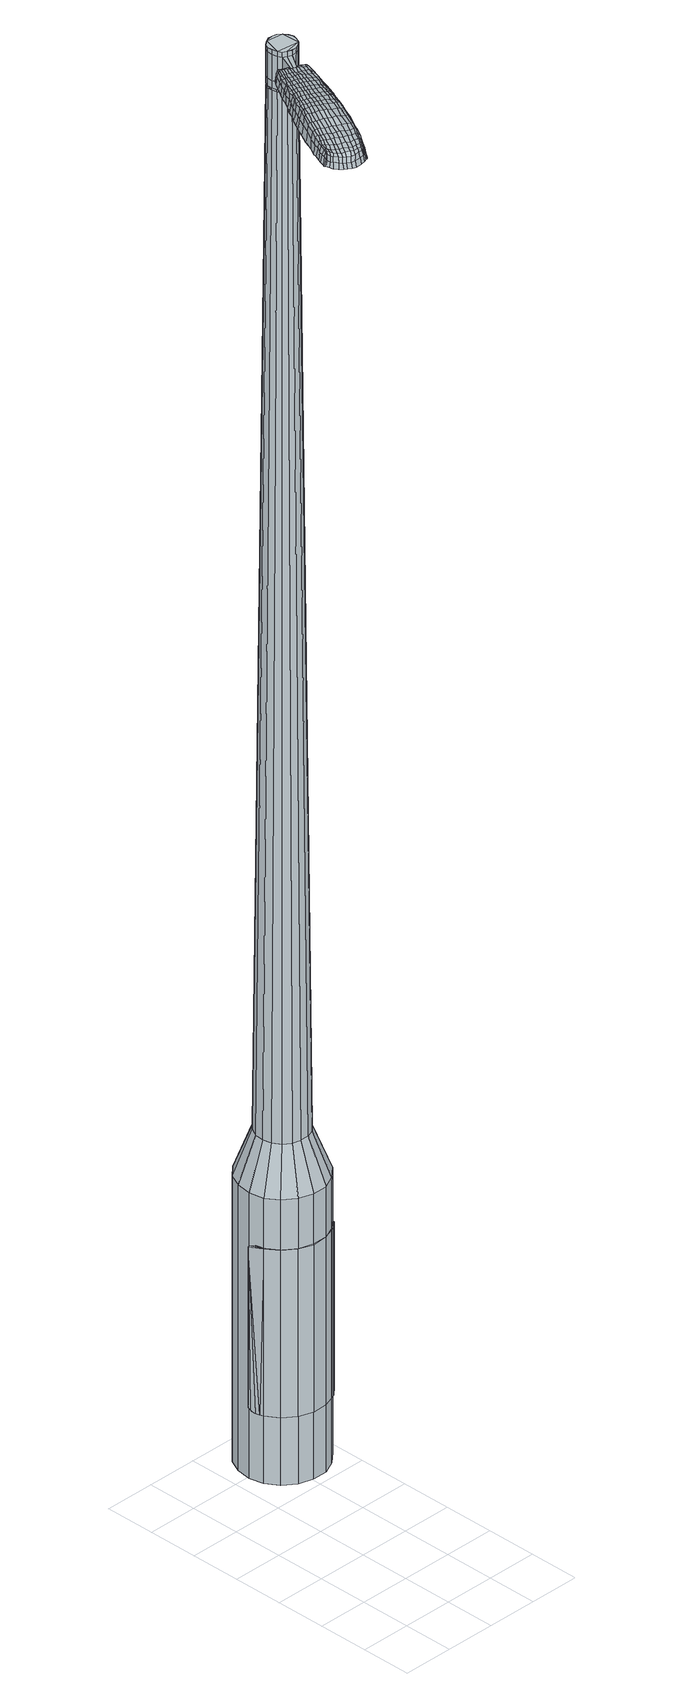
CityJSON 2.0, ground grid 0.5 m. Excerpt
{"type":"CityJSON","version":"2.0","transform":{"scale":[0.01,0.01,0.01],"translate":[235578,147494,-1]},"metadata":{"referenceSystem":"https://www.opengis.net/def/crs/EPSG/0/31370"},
"CityObjects":{
"object1":{"type":"GenericCityObject","attributes":{"cluster":413,"mean_distance_to_centroid":0.268,"new_centroid_x":235579.06,"new_centroid_y":147496.53,"mean_distance_to_camera":8.32,"H1":12.22,"H2":12.75,"Z_final":112.84,"cluster2":-1,"proj_x":235573.39,"proj_y":147493.62,"id_line":65010,"bearing_l":332.86,"distance":6.37,"orientation":"right","G_obj":242.86},"geometry":[{"type":"MultiSurface","lod":"2","boundaries":[[[0,1,2,3]],[[1,4,5,2]],[[4,6,7,5]],[[6,8,9,7]],[[8,10,11,9]],[[10,12,13,11]],[[12,14,15,13]],[[14,16,17,15]],[[16,18,19,17]],[[18,20,21,19]],[[20,22,23,21]],[[22,24,25,23]],[[24,26,27,25]],[[26,28,29,27]],[[28,30,31,29]],[[30,32,33,31]],[[32,34,35,33]],[[34,0,3,35]],[[36,37,38,39]],[[38,40,41,42]],[[41,43,42]],[[42,44,45,46]],[[45,47,46]],[[46,48,49,50]],[[49,51,50]],[[42,46,50,38]],[[50,52,39,38]],[[53,36,39]],[[2,5,7,35]],[[7,9,11,15]],[[11,13,15]],[[15,17,19,23]],[[19,21,23]],[[23,25,27,31]],[[27,29,31]],[[15,23,31,7]],[[31,33,35,7]],[[3,2,35]],[[1,0,54,55]],[[0,34,56,54]],[[34,32,57,56]],[[32,30,58,57]],[[30,28,59,58]],[[28,26,60,59]],[[26,24,61,60]],[[24,22,62,61]],[[22,20,63,62]],[[20,18,64,63]],[[18,16,65,64]],[[16,14,66,65]],[[14,12,67,66]],[[12,10,68,67]],[[10,8,69,68]],[[8,6,70,69]],[[6,4,71,70]],[[4,1,55,71]],[[55,54,72,73]],[[54,56,74,72]],[[56,57,75,74]],[[57,58,76,75]],[[58,59,77,76]],[[59,60,78,77]],[[60,61,79,78]],[[61,62,80,79]],[[62,63,81,80]],[[63,64,82,81]],[[64,65,83,82]],[[65,66,84,83]],[[66,67,85,84]],[[67,68,86,85]],[[68,69,87,86]],[[69,70,88,87]],[[70,71,89,88]],[[71,55,73,89]],[[72,90,91,92]],[[93,94,90,72]],[[95,96,94,93]],[[97,98,96,95]],[[99,100,98,97]],[[101,102,100,99]],[[103,104,102,101]],[[105,106,104,103]],[[107,108,106,105]],[[109,110,108,107]],[[111,112,110,109]],[[113,114,112,111]],[[115,116,114,113]],[[117,118,116,115]],[[119,120,118,117]],[[88,121,120,119]],[[122,123,121,88]],[[92,91,123,122]],[[124,125,126,127]],[[128,124,127,129]],[[130,128,129,131]],[[132,130,131,133]],[[134,132,133,135]],[[136,134,135,137]],[[138,136,137,139]],[[140,138,139,141]],[[142,140,141,143]],[[144,142,143,145]],[[146,144,145,147]],[[148,146,147,149]],[[150,148,149,151]],[[152,150,151,153]],[[154,152,153,155]],[[156,154,155,157]],[[73,72,92]],[[74,93,72]],[[74,75,95,93]],[[75,76,97,95]],[[76,77,99,97]],[[77,78,101,99]],[[78,79,103,101]],[[79,80,105,103]],[[80,81,107,105]],[[81,82,109,107]],[[82,83,111,109]],[[83,84,113,111]],[[84,85,115,113]],[[85,86,117,115]],[[86,87,119,117]],[[87,88,119]],[[89,122,88]],[[89,73,92,122]],[[158,91,90]],[[158,159,123,91]],[[159,121,123]],[[160,120,121]],[[160,161,118,120]],[[161,162,116,118]],[[162,163,114,116]],[[163,164,112,114]],[[164,165,110,112]],[[165,166,108,110]],[[166,167,106,108]],[[167,168,104,106]],[[168,169,102,104]],[[169,170,100,102]],[[170,171,98,100]],[[171,172,96,98]],[[172,173,94,96]],[[173,90,94]],[[39,52,156,174]],[[158,90,175,157]],[[53,39,174,125]],[[90,173,126,175]],[[36,53,125,124]],[[173,172,127,126]],[[37,36,124,128]],[[172,171,129,127]],[[38,37,128,130]],[[171,170,131,129]],[[40,38,130,132]],[[170,169,133,131]],[[41,40,132,134]],[[169,168,135,133]],[[43,41,134,136]],[[168,167,137,135]],[[42,43,136,138]],[[167,166,139,137]],[[44,42,138,140]],[[166,165,141,139]],[[45,44,140,142]],[[165,164,143,141]],[[47,45,142,144]],[[164,163,145,143]],[[46,47,144,146]],[[163,162,147,145]],[[48,46,146,148]],[[162,161,149,147]],[[49,48,148,150]],[[161,160,151,149]],[[51,49,150,152]],[[160,121,153,151]],[[50,51,152,154]],[[121,159,155,153]],[[52,50,154,156]],[[159,158,157,155]],[[156,157,176,177]],[[157,175,178,176]],[[175,126,179,178]],[[126,125,180,179]],[[125,174,181,180]],[[174,156,177,181]],[[182,183,184,185]],[[186,182,185,187]],[[182,186,188,189]],[[183,182,189,190]],[[191,192,193,194]],[[195,191,194,196]],[[191,195,197,198]],[[192,191,198,199]],[[200,201,202,203]],[[204,200,203,205]],[[200,204,206,207]],[[201,200,207,208]],[[209,210,211,212]],[[213,209,212,214]],[[209,213,215,216]],[[210,209,216,217]],[[218,219,220,221]],[[222,218,221,223]],[[218,222,224,225]],[[219,218,225,226]],[[227,228,229,230]],[[231,227,230,232]],[[227,231,233,234]],[[228,227,234,235]],[[236,237,238,239]],[[228,236,239,229]],[[236,228,235,240]],[[237,236,240,241]],[[242,243,244,245]],[[237,242,245,238]],[[242,237,241,246]],[[243,242,246,247]],[[248,186,187,249]],[[243,248,249,244]],[[248,243,247,250]],[[186,248,250,188]],[[251,252,253,254]],[[255,251,254,256]],[[251,255,257,258]],[[252,251,258,259]],[[260,261,262,263]],[[252,260,263,253]],[[260,252,259,264]],[[261,260,264,265]],[[266,267,268,269]],[[261,266,269,262]],[[266,261,265,270]],[[267,266,270,271]],[[272,273,274,275]],[[267,272,275,268]],[[272,267,271,276]],[[273,272,276,277]],[[278,183,190,279]],[[273,278,279,274]],[[278,273,277,280]],[[183,278,280,184]],[[281,282,283,284]],[[285,281,284,286]],[[281,285,287,288]],[[282,281,288,289]],[[290,291,292,293]],[[282,290,293,283]],[[290,282,289,294]],[[291,290,294,295]],[[296,297,298,299]],[[291,296,299,292]],[[296,291,295,300]],[[297,296,300,301]],[[302,195,196,303]],[[297,302,303,298]],[[302,297,301,304]],[[195,302,304,197]],[[305,306,307,308]],[[309,305,308,310]],[[305,309,311,312]],[[306,305,312,313]],[[314,315,316,317]],[[306,314,317,307]],[[314,306,313,318]],[[315,314,318,319]],[[320,321,322,323]],[[315,320,323,316]],[[320,315,319,324]],[[321,320,324,325]],[[326,327,328,329]],[[321,326,329,322]],[[326,321,325,330]],[[327,326,330,331]],[[332,192,199,333]],[[327,332,333,328]],[[332,327,331,334]],[[192,332,334,193]],[[335,221,220,336]],[[337,335,336,338]],[[335,337,339,340]],[[221,335,340,223]],[[341,337,338,342]],[[343,341,342,344]],[[341,343,345,346]],[[337,341,346,339]],[[347,343,344,348]],[[349,347,348,350]],[[347,349,351,352]],[[343,347,352,345]],[[353,349,350,354]],[[355,353,354,356]],[[353,355,357,358]],[[349,353,358,351]],[[359,355,356,360]],[[210,359,360,211]],[[359,210,217,361]],[[355,359,361,357]],[[362,363,208,207]],[[364,362,207,206]],[[362,364,365,366]],[[363,362,366,367]],[[368,369,367,366]],[[370,368,366,365]],[[368,370,371,372]],[[369,368,372,373]],[[374,375,373,372]],[[376,374,372,371]],[[374,376,377,378]],[[375,374,378,379]],[[380,381,379,378]],[[382,380,378,377]],[[380,382,215,213]],[[381,380,213,214]],[[383,384,385,386]],[[285,383,386,287]],[[383,285,286,387]],[[384,383,387,388]],[[389,204,205,390]],[[384,389,390,385]],[[389,384,388,391]],[[204,389,391,206]],[[392,393,394,395]],[[231,392,395,233]],[[392,231,232,396]],[[393,392,396,397]],[[398,399,400,401]],[[393,398,401,394]],[[398,393,397,402]],[[399,398,402,403]],[[404,201,208,405]],[[399,404,405,400]],[[404,399,403,406]],[[201,404,406,202]],[[407,408,409,410]],[[189,407,410,190]],[[407,189,188,411]],[[408,407,411,412]],[[413,414,415,416]],[[408,413,416,409]],[[413,408,412,417]],[[414,413,417,418]],[[419,212,211,420]],[[414,419,420,415]],[[419,414,418,421]],[[212,419,421,214]],[[422,423,424,425]],[[194,422,425,196]],[[422,194,193,426]],[[423,422,426,427]],[[428,216,215,429]],[[423,428,429,424]],[[428,423,427,430]],[[216,428,430,217]],[[431,432,433,434]],[[309,431,434,311]],[[431,309,310,435]],[[432,431,435,436]],[[437,222,223,438]],[[432,437,438,433]],[[437,432,436,439]],[[222,437,439,224]],[[440,441,442,443]],[[255,440,443,257]],[[440,255,256,444]],[[441,440,444,445]],[[446,447,448,449]],[[441,446,449,442]],[[446,441,445,450]],[[447,446,450,451]],[[452,219,226,453]],[[447,452,453,448]],[[452,447,451,454]],[[219,452,454,220]],[[455,456,445,444]],[[254,455,444,256]],[[455,254,253,457]],[[456,455,457,458]],[[459,460,451,450]],[[456,459,450,445]],[[459,456,458,461]],[[460,459,461,462]],[[463,336,220,454]],[[460,463,454,451]],[[463,460,462,464]],[[336,463,464,338]],[[465,466,467,468]],[[312,465,468,313]],[[465,312,311,434]],[[466,465,434,433]],[[469,340,339,470]],[[466,469,470,467]],[[469,466,433,438]],[[340,469,438,223]],[[471,472,458,457]],[[263,471,457,253]],[[471,263,262,473]],[[472,471,473,474]],[[475,476,462,461]],[[472,475,461,458]],[[475,472,474,477]],[[476,475,477,478]],[[479,342,338,464]],[[476,479,464,462]],[[479,476,478,480]],[[342,479,480,344]],[[481,482,483,484]],[[318,481,484,319]],[[481,318,313,468]],[[482,481,468,467]],[[485,346,345,486]],[[482,485,486,483]],[[485,482,467,470]],[[346,485,470,339]],[[487,488,474,473]],[[269,487,473,262]],[[487,269,268,489]],[[488,487,489,490]],[[491,492,478,477]],[[488,491,477,474]],[[491,488,490,493]],[[492,491,493,494]],[[495,348,344,480]],[[492,495,480,478]],[[495,492,494,496]],[[348,495,496,350]],[[497,498,499,500]],[[324,497,500,325]],[[497,324,319,484]],[[498,497,484,483]],[[501,352,351,502]],[[498,501,502,499]],[[501,498,483,486]],[[352,501,486,345]],[[503,504,490,489]],[[275,503,489,268]],[[503,275,274,505]],[[504,503,505,506]],[[507,508,494,493]],[[504,507,493,490]],[[507,504,506,509]],[[508,507,509,510]],[[511,354,350,496]],[[508,511,496,494]],[[511,508,510,512]],[[354,511,512,356]],[[513,514,515,516]],[[330,513,516,331]],[[513,330,325,500]],[[514,513,500,499]],[[517,358,357,518]],[[514,517,518,515]],[[517,514,499,502]],[[358,517,502,351]],[[519,520,506,505]],[[279,519,505,274]],[[519,279,190,410]],[[520,519,410,409]],[[521,522,510,509]],[[520,521,509,506]],[[521,520,409,416]],[[522,521,416,415]],[[523,360,356,512]],[[522,523,512,510]],[[523,522,415,420]],[[360,523,420,211]],[[524,525,427,426]],[[334,524,426,193]],[[524,334,331,516]],[[525,524,516,515]],[[526,361,217,430]],[[525,526,430,427]],[[526,525,515,518]],[[361,526,518,357]],[[527,528,388,387]],[[284,527,387,286]],[[527,284,283,529]],[[528,527,529,530]],[[531,364,206,391]],[[528,531,391,388]],[[531,528,530,532]],[[364,531,532,365]],[[533,534,535,536]],[[234,533,536,235]],[[533,234,233,395]],[[534,533,395,394]],[[537,538,539,540]],[[534,537,540,535]],[[537,534,394,401]],[[538,537,401,400]],[[541,363,367,542]],[[538,541,542,539]],[[541,538,400,405]],[[363,541,405,208]],[[543,544,530,529]],[[293,543,529,283]],[[543,293,292,545]],[[544,543,545,546]],[[547,370,365,532]],[[544,547,532,530]],[[547,544,546,548]],[[370,547,548,371]],[[549,550,551,552]],[[240,549,552,241]],[[549,240,235,536]],[[550,549,536,535]],[[553,554,555,556]],[[550,553,556,551]],[[553,550,535,540]],[[554,553,540,539]],[[557,369,373,558]],[[554,557,558,555]],[[557,554,539,542]],[[369,557,542,367]],[[559,560,546,545]],[[299,559,545,292]],[[559,299,298,561]],[[560,559,561,562]],[[563,376,371,548]],[[560,563,548,546]],[[563,560,562,564]],[[376,563,564,377]],[[565,566,567,568]],[[246,565,568,247]],[[565,246,241,552]],[[566,565,552,551]],[[569,570,571,572]],[[566,569,572,567]],[[569,566,551,556]],[[570,569,556,555]],[[573,375,379,574]],[[570,573,574,571]],[[573,570,555,558]],[[375,573,558,373]],[[575,576,562,561]],[[303,575,561,298]],[[575,303,196,425]],[[576,575,425,424]],[[577,382,377,564]],[[576,577,564,562]],[[577,576,424,429]],[[382,577,429,215]],[[578,579,412,411]],[[250,578,411,188]],[[578,250,247,568]],[[579,578,568,567]],[[580,581,418,417]],[[579,580,417,412]],[[580,579,567,572]],[[581,580,572,571]],[[582,381,214,421]],[[581,582,421,418]],[[582,581,571,574]],[[381,582,574,379]],[[583,584,585,586]],[[586,585,587,588]],[[589,587,585,590]],[[590,585,584,591]],[[592,593,594,595]],[[595,594,596,597]],[[598,596,594,599]],[[599,594,593,600]],[[601,602,603,604]],[[604,603,605,606]],[[607,605,603,608]],[[608,603,602,609]],[[610,611,612,613]],[[613,612,614,615]],[[616,614,612,617]],[[617,612,611,618]],[[619,620,621,622]],[[622,621,623,624]],[[625,623,621,626]],[[626,621,620,627]],[[628,629,630,631]],[[631,630,632,633]],[[634,632,630,635]],[[635,630,629,636]],[[637,638,639,640]],[[640,639,629,628]],[[636,629,639,641]],[[641,639,638,642]],[[643,644,645,646]],[[646,645,638,637]],[[642,638,645,647]],[[647,645,644,648]],[[588,587,649,650]],[[650,649,644,643]],[[648,644,649,651]],[[651,649,587,589]],[[652,653,654,655]],[[655,654,656,657]],[[658,656,654,659]],[[659,654,653,660]],[[661,662,663,664]],[[664,663,653,652]],[[660,653,663,665]],[[665,663,662,666]],[[667,668,669,670]],[[670,669,662,661]],[[666,662,669,671]],[[671,669,668,672]],[[673,674,675,676]],[[676,675,668,667]],[[672,668,675,677]],[[677,675,674,678]],[[591,584,679,680]],[[680,679,674,673]],[[678,674,679,681]],[[681,679,584,583]],[[682,683,684,685]],[[685,684,686,687]],[[688,686,684,689]],[[689,684,683,690]],[[691,692,693,694]],[[694,693,683,682]],[[690,683,693,695]],[[695,693,692,696]],[[697,698,699,700]],[[700,699,692,691]],[[696,692,699,701]],[[701,699,698,702]],[[597,596,703,704]],[[704,703,698,697]],[[702,698,703,705]],[[705,703,596,598]],[[706,707,708,709]],[[709,708,710,711]],[[712,710,708,713]],[[713,708,707,714]],[[715,716,717,718]],[[718,717,707,706]],[[714,707,717,719]],[[719,717,716,720]],[[721,722,723,724]],[[724,723,716,715]],[[720,716,723,725]],[[725,723,722,726]],[[727,728,729,730]],[[730,729,722,721]],[[726,722,729,731]],[[731,729,728,732]],[[600,593,733,734]],[[734,733,728,727]],[[732,728,733,735]],[[735,733,593,592]],[[619,622,736,737]],[[737,736,738,739]],[[740,738,736,741]],[[741,736,622,624]],[[739,738,742,743]],[[743,742,744,745]],[[746,744,742,747]],[[747,742,738,740]],[[745,744,748,749]],[[749,748,750,751]],[[752,750,748,753]],[[753,748,744,746]],[[751,750,754,755]],[[755,754,756,757]],[[758,756,754,759]],[[759,754,750,752]],[[757,756,760,761]],[[761,760,611,610]],[[618,611,760,762]],[[762,760,756,758]],[[609,763,764,608]],[[608,764,765,607]],[[766,765,764,767]],[[767,764,763,768]],[[768,769,770,767]],[[767,770,771,766]],[[772,771,770,773]],[[773,770,769,774]],[[774,775,776,773]],[[773,776,777,772]],[[778,777,776,779]],[[779,776,775,780]],[[780,781,782,779]],[[779,782,783,778]],[[616,783,782,614]],[[614,782,781,615]],[[784,785,786,787]],[[787,786,686,688]],[[687,686,786,788]],[[788,786,785,789]],[[606,605,790,791]],[[791,790,785,784]],[[789,785,790,792]],[[792,790,605,607]],[[793,794,795,796]],[[796,795,632,634]],[[633,632,795,797]],[[797,795,794,798]],[[799,800,801,802]],[[802,801,794,793]],[[798,794,801,803]],[[803,801,800,804]],[[609,602,805,806]],[[806,805,800,799]],[[804,800,805,807]],[[807,805,602,601]],[[808,809,810,811]],[[811,810,590,591]],[[589,590,810,812]],[[812,810,809,813]],[[814,815,816,817]],[[817,816,809,808]],[[813,809,816,818]],[[818,816,815,819]],[[610,613,820,821]],[[821,820,815,814]],[[819,815,820,822]],[[822,820,613,615]],[[823,824,825,826]],[[826,825,595,597]],[[592,595,825,827]],[[827,825,824,828]],[[616,617,829,830]],[[830,829,824,823]],[[828,824,829,831]],[[831,829,617,618]],[[832,833,834,835]],[[835,834,710,712]],[[711,710,834,836]],[[836,834,833,837]],[[624,623,838,839]],[[839,838,833,832]],[[837,833,838,840]],[[840,838,623,625]],[[841,842,843]],[[843,842,656,658]],[[657,656,842,844]],[[845,846,847,848]],[[848,847,842,841]],[[844,842,847,849]],[[849,847,846,850]],[[627,620,851,852]],[[852,851,846,845]],[[850,846,851,853]],[[853,851,620,619]],[[844,854,655,657]],[[652,655,854,855]],[[855,854,856]],[[850,857,858,849]],[[849,858,854,844]],[[856,854,858,859]],[[859,858,857,860]],[[619,737,861,853]],[[853,861,857,850]],[[860,857,861,862]],[[862,861,737,739]],[[863,864,865,866]],[[866,865,713,714]],[[712,713,865,835]],[[835,865,864,832]],[[740,741,867,868]],[[868,867,864,863]],[[832,864,867,839]],[[839,867,741,624]],[[856,869,855]],[[855,869,664,652]],[[661,664,869,870]],[[870,869,871]],[[860,872,873,859]],[[859,873,869,856]],[[871,869,873,874]],[[874,873,872,875]],[[739,743,876,862]],[[862,876,872,860]],[[875,872,876,877]],[[877,876,743,745]],[[878,879,880,881]],[[881,880,719,720]],[[714,719,880,866]],[[866,880,879,863]],[[746,747,882,883]],[[883,882,879,878]],[[863,879,882,868]],[[868,882,747,740]],[[871,884,885,870]],[[870,885,670,661]],[[667,670,885,886]],[[885,884,886]],[[875,887,888,874]],[[874,888,884,871]],[[886,884,888,889]],[[889,888,887,890]],[[745,749,891,877]],[[877,891,887,875]],[[890,887,891,892]],[[892,891,749,751]],[[893,894,895,896]],[[896,895,725,726]],[[720,725,895,881]],[[881,895,894,878]],[[752,753,897,898]],[[898,897,894,893]],[[878,894,897,883]],[[883,897,753,746]],[[899,900,886]],[[886,900,676,667]],[[673,676,900,901]],[[901,900,899,902]],[[890,903,904,889]],[[889,904,899,886]],[[902,899,904,905]],[[905,904,903,906]],[[751,755,907,892]],[[892,907,903,890]],[[906,903,907,908]],[[908,907,755,757]],[[909,910,911,912]],[[912,911,731,732]],[[726,731,911,896]],[[896,911,910,893]],[[758,759,913,914]],[[914,913,910,909]],[[893,910,913,898]],[[898,913,759,752]],[[902,915,916,901]],[[901,916,680,673]],[[591,680,916,811]],[[811,916,915,808]],[[906,917,918,905]],[[905,918,915,902]],[[808,915,918,817]],[[817,918,917,814]],[[757,761,919,908]],[[908,919,917,906]],[[814,917,919,821]],[[821,919,761,610]],[[828,920,921,827]],[[827,921,735,592]],[[732,735,921,912]],[[912,921,920,909]],[[618,762,922,831]],[[831,922,920,828]],[[909,920,922,914]],[[914,922,762,758]],[[789,923,924,788]],[[788,924,685,687]],[[682,685,924,925]],[[925,924,923,926]],[[607,765,927,792]],[[792,927,923,789]],[[926,923,927,928]],[[928,927,765,766]],[[929,930,931,932]],[[932,931,635,636]],[[634,635,931,796]],[[796,931,930,793]],[[933,934,935,936]],[[936,935,930,929]],[[793,930,935,802]],[[802,935,934,799]],[[768,763,937,938]],[[938,937,934,933]],[[799,934,937,806]],[[806,937,763,609]],[[926,939,940,925]],[[925,940,694,682]],[[691,694,940,941]],[[941,940,939,942]],[[766,771,943,928]],[[928,943,939,926]],[[942,939,943,944]],[[944,943,771,772]],[[945,946,947,948]],[[948,947,641,642]],[[636,641,947,932]],[[932,947,946,929]],[[949,950,951,952]],[[952,951,946,945]],[[929,946,951,936]],[[936,951,950,933]],[[774,769,953,954]],[[954,953,950,949]],[[933,950,953,938]],[[938,953,769,768]],[[942,955,956,941]],[[941,956,700,691]],[[697,700,956,957]],[[957,956,955,958]],[[772,777,959,944]],[[944,959,955,942]],[[958,955,959,960]],[[960,959,777,778]],[[961,962,963,964]],[[964,963,647,648]],[[642,647,963,948]],[[948,963,962,945]],[[965,966,967,968]],[[968,967,962,961]],[[945,962,967,952]],[[952,967,966,949]],[[780,775,969,970]],[[970,969,966,965]],[[949,966,969,954]],[[954,969,775,774]],[[958,971,972,957]],[[957,972,704,697]],[[597,704,972,826]],[[826,972,971,823]],[[778,783,973,960]],[[960,973,971,958]],[[823,971,973,830]],[[830,973,783,616]],[[813,974,975,812]],[[812,975,651,589]],[[648,651,975,964]],[[964,975,974,961]],[[819,976,977,818]],[[818,977,974,813]],[[961,974,977,968]],[[968,977,976,965]],[[615,781,978,822]],[[822,978,976,819]],[[965,976,978,970]],[[970,978,781,780]],[[583,586,185,184]],[[586,588,187,185]],[[598,599,198,197]],[[599,600,199,198]],[[601,604,203,202]],[[604,606,205,203]],[[625,626,225,224]],[[626,627,226,225]],[[628,631,230,229]],[[631,633,232,230]],[[637,640,239,238]],[[640,628,229,239]],[[643,646,245,244]],[[646,637,238,245]],[[588,650,249,187]],[[650,643,244,249]],[[658,659,258,257]],[[659,660,259,258]],[[660,665,264,259]],[[665,666,265,264]],[[666,671,270,265]],[[671,672,271,270]],[[672,677,276,271]],[[677,678,277,276]],[[678,681,280,277]],[[681,583,184,280]],[[688,689,288,287]],[[689,690,289,288]],[[690,695,294,289]],[[695,696,295,294]],[[696,701,300,295]],[[701,702,301,300]],[[702,705,304,301]],[[705,598,197,304]],[[706,709,308,307]],[[709,711,310,308]],[[715,718,317,316]],[[718,706,307,317]],[[721,724,323,322]],[[724,715,316,323]],[[727,730,329,328]],[[730,721,322,329]],[[600,734,333,199]],[[734,727,328,333]],[[784,787,386,385]],[[787,688,287,386]],[[606,791,390,205]],[[791,784,385,390]],[[633,797,396,232]],[[797,798,397,396]],[[798,803,402,397]],[[803,804,403,402]],[[804,807,406,403]],[[807,601,202,406]],[[711,836,435,310]],[[836,837,436,435]],[[837,840,439,436]],[[840,625,224,439]],[[841,843,443,442]],[[843,658,257,443]],[[845,848,449,448]],[[848,841,442,449]],[[627,852,453,226]],[[852,845,448,453]],[[979,980,981,982]],[[983,984,982,981]],[[985,986,987,988]],[[989,990,991,992]],[[980,993,994,981]],[[995,983,981,994]],[[996,985,988,997]],[[998,999,990,989]],[[993,1000,1001,994]],[[1001,1002,995,994]],[[1003,996,997,1004]],[[1005,999,998,1006]],[[1000,1007,1008,1001]],[[1008,1009,1002,1001]],[[1010,1003,1004,1011]],[[1012,1005,1006,1013]],[[1014,1015,1016,1017]],[[1018,1019,1015,1014]],[[1018,1020,1021,1019]],[[1020,1022,1023,1021]],[[1024,1025,1026,1027]],[[1028,1029,1025,1024]],[[1030,1031,1029,1028]],[[1032,1033,1031,1030]],[[1027,1016,1015,1024]],[[1024,1015,1019,1028]],[[1019,1021,1030,1028]],[[1021,1023,1032,1030]],[[988,987,984,983]],[[997,988,983,995]],[[1002,1004,997,995]],[[1009,1011,1004,1002]],[[989,992,986,985]],[[998,989,985,996]],[[1006,998,996,1003]],[[1013,1006,1003,1010]],[[990,1014,1017,991]],[[999,1018,1014,990]],[[1020,1018,999,1005]],[[1022,1020,1005,1012]],[[1034,1035,1036,1037]],[[1036,1038,1039,1040]],[[1036,1040,1041,1042]],[[1036,1042,1037]],[[1043,1034,1037,1044]],[[1045,1044,1037,1046]],[[1047,1046,1037]],[[1048,1036,1035,1049]],[[1050,1048,1049,1051]],[[1052,1050,1051,1053]],[[1054,1052,1053,1055]],[[1056,1054,1055,1057]],[[1057,1058,1059,1060]],[[1057,1060,1061,1062]],[[1057,1062,1063,1064]],[[1063,1065,1066,1067]],[[1063,1067,1068,1069]],[[1063,1069,1064]],[[1057,1064,1056]],[[1070,1071,1035,1034]],[[1072,1073,1038,1036]],[[1074,1075,1047,1037]],[[1071,1076,1049,1035]],[[1077,1072,1036,1048]],[[1076,1078,1051,1049]],[[1079,1077,1048,1050]],[[1078,1080,1053,1051]],[[1081,1079,1050,1052]],[[1080,1082,1055,1053]],[[1083,1081,1052,1054]],[[1082,1084,1057,1055]],[[1085,1083,1054,1056]],[[1084,1086,1058,1057]],[[1087,1088,1065,1063]],[[1089,1085,1056,1064]],[[1059,1058,1086,1090]],[[1060,1059,1090,1091]],[[1061,1060,1091,1092]],[[1062,1061,1092,1093]],[[1063,1062,1093,1087]],[[1094,1070,1034,1043]],[[1095,1094,1043,1044]],[[1096,1095,1044,1045]],[[1097,1096,1045,1046]],[[1075,1097,1046,1047]],[[1039,1038,1073,1098]],[[1066,1065,1088,1099]],[[1040,1039,1098,1100]],[[1041,1040,1100,1101]],[[1042,1041,1101,1102]],[[1037,1042,1102,1074]],[[1067,1066,1099,1103]],[[1068,1067,1103,1104]],[[1069,1068,1104,1105]],[[1064,1069,1105,1089]]]}]}
},
"vertices":[
[88,213,384],[76,222,384],[76,222,96],[88,213,96],[68,234,384],[68,234,96],[65,248,384],[65,248,96],[67,263,384],[67,263,96],[73,276,384],[73,276,96],[84,286,384],[84,286,96],[98,292,384],[98,292,96],[112,293,384],[112,293,96],[126,288,384],[126,288,96],[138,279,384],[138,279,96],[146,267,384],[146,267,96],[149,253,384],[149,253,96],[148,238,384],[148,238,96],[141,225,384],[141,225,96],[130,215,384],[130,215,96],[117,209,384],[117,209,96],[102,209,384],[102,209,96],[110,237,1524],[114,239,1524],[118,242,1524],[101,239,1524],[120,247,1524],[121,251,1524],[117,260,1524],[120,256,1524],[113,263,1524],[109,264,1524],[100,262,1524],[104,264,1524],[96,259,1524],[94,255,1524],[95,245,1524],[94,250,1524],[97,241,1524],[105,237,1524],[96,228,429],[89,233,429],[104,226,429],[113,226,429],[121,229,429],[127,235,429],[131,243,429],[132,252,429],[130,260,429],[126,268,429],[119,273,429],[110,276,429],[102,275,429],[93,272,429],[87,266,429],[83,258,429],[82,249,429],[84,241,429],[101,239,1483],[97,241,1483],[105,237,1483],[110,237,1483],[114,239,1483],[118,242,1483],[120,247,1483],[121,251,1483],[120,256,1483],[117,260,1483],[113,263,1483],[109,264,1483],[104,264,1483],[100,262,1483],[96,259,1483],[94,255,1483],[94,250,1483],[95,245,1483],[101,239,1485],[98,242,1485],[98,242,1483],[106,238,1483],[106,238,1485],[110,238,1483],[110,238,1485],[114,240,1483],[114,240,1485],[117,243,1483],[117,243,1485],[119,247,1483],[119,247,1485],[120,251,1483],[120,251,1485],[119,256,1483],[119,256,1485],[117,259,1483],[117,259,1485],[113,262,1483],[113,262,1485],[109,263,1483],[109,263,1485],[104,263,1483],[104,263,1485],[100,261,1483],[100,261,1485],[97,258,1483],[97,258,1485],[95,254,1483],[95,254,1485],[94,250,1485],[95,246,1483],[95,246,1485],[110,237,1519],[105,237,1519],[105,237,1493],[110,237,1493],[114,239,1519],[114,239,1493],[118,242,1519],[118,242,1493],[120,247,1519],[120,247,1493],[121,251,1519],[121,251,1493],[120,256,1519],[120,256,1493],[117,260,1519],[117,260,1493],[113,263,1519],[113,263,1493],[109,264,1519],[109,264,1493],[104,264,1519],[104,264,1493],[100,262,1519],[100,262,1493],[96,259,1519],[96,259,1493],[94,255,1519],[94,255,1493],[94,250,1519],[94,250,1493],[95,245,1519],[95,245,1493],[97,241,1519],[97,241,1493],[97,241,1485],[95,245,1485],[94,255,1485],[96,259,1485],[100,262,1485],[104,264,1485],[109,264,1485],[113,263,1485],[117,260,1485],[120,256,1485],[121,251,1485],[120,247,1485],[118,242,1485],[114,239,1485],[110,237,1485],[105,237,1485],[101,239,1519],[101,239,1493],[90,223,1513],[90,223,1518],[92,222,1513],[95,221,1513],[95,221,1518],[92,222,1518],[41,165,1519],[45,171,1518],[43,171,1509],[39,165,1510],[37,157,1519],[35,157,1510],[39,158,1526],[43,165,1525],[47,171,1525],[75,147,1519],[78,154,1518],[78,155,1525],[75,149,1525],[72,139,1519],[71,141,1526],[72,137,1510],[76,145,1510],[79,152,1509],[26,90,1519],[23,92,1519],[23,91,1513],[26,89,1513],[30,89,1519],[30,88,1513],[31,90,1524],[27,91,1524],[24,93,1524],[60,156,1530],[63,162,1529],[61,164,1529],[57,157,1530],[56,148,1531],[53,149,1531],[59,146,1530],[63,154,1530],[67,161,1529],[97,228,1512],[94,229,1512],[94,228,1517],[96,227,1517],[99,226,1512],[99,225,1517],[99,225,1506],[96,227,1506],[94,228,1506],[16,112,1519],[17,115,1519],[15,115,1512],[14,111,1512],[15,109,1518],[13,109,1512],[16,109,1522],[17,111,1523],[18,114,1524],[18,119,1519],[21,124,1519],[19,124,1512],[17,119,1512],[20,119,1524],[22,124,1525],[23,130,1519],[26,137,1519],[25,136,1511],[21,129,1511],[24,130,1526],[28,137,1526],[32,147,1519],[30,147,1510],[33,147,1526],[79,229,1513],[75,222,1513],[76,222,1518],[80,229,1517],[82,233,1512],[82,232,1516],[81,233,1506],[77,228,1507],[73,222,1507],[71,216,1514],[67,209,1515],[69,209,1520],[72,216,1519],[69,215,1507],[65,209,1507],[63,203,1515],[60,196,1516],[61,197,1522],[65,203,1521],[62,202,1508],[58,196,1508],[56,190,1517],[52,184,1517],[54,184,1524],[58,190,1523],[54,190,1508],[50,183,1509],[48,177,1518],[50,178,1524],[46,177,1509],[47,95,1519],[49,97,1519],[48,98,1524],[46,95,1523],[45,93,1518],[45,94,1522],[46,91,1512],[48,93,1512],[50,96,1512],[51,101,1519],[55,106,1519],[54,107,1525],[51,102,1524],[52,100,1512],[55,105,1512],[58,112,1519],[61,119,1519],[60,120,1526],[57,113,1526],[58,110,1511],[62,117,1511],[67,129,1519],[66,130,1526],[67,127,1510],[106,215,1513],[103,208,1513],[103,206,1507],[106,213,1507],[108,220,1512],[108,219,1506],[106,219,1516],[105,216,1517],[102,209,1518],[100,201,1514],[96,194,1515],[97,192,1507],[100,199,1507],[99,202,1519],[96,195,1520],[93,187,1515],[90,180,1516],[91,179,1508],[94,186,1508],[93,189,1521],[90,182,1522],[87,174,1517],[84,167,1517],[85,165,1509],[88,172,1508],[87,175,1523],[84,168,1524],[81,160,1518],[82,158,1509],[81,162,1524],[94,222,1519],[91,223,1519],[90,215,1520],[88,216,1520],[93,214,1520],[96,221,1519],[87,209,1522],[85,210,1522],[84,202,1523],[81,203,1523],[86,201,1523],[90,207,1521],[80,195,1524],[78,197,1524],[77,189,1525],[74,190,1525],[80,187,1525],[83,194,1524],[73,182,1526],[71,184,1526],[70,176,1527],[67,177,1527],[73,174,1527],[76,181,1526],[67,169,1528],[64,170,1528],[70,167,1528],[29,94,1527],[25,96,1527],[32,93,1526],[35,97,1527],[31,98,1528],[27,100,1528],[34,104,1529],[30,105,1529],[37,102,1528],[41,109,1530],[37,110,1530],[34,112,1530],[40,117,1531],[37,118,1531],[44,115,1530],[48,123,1531],[44,125,1531],[41,127,1531],[50,136,1531],[47,138,1531],[54,135,1531],[43,91,1518],[41,90,1519],[41,89,1513],[44,90,1513],[43,93,1523],[41,92,1523],[36,89,1519],[36,88,1513],[36,91,1524],[15,107,1518],[15,104,1518],[16,105,1523],[16,108,1523],[13,107,1513],[14,104,1513],[16,101,1519],[18,97,1519],[19,98,1524],[17,102,1523],[15,100,1513],[17,96,1513],[20,94,1519],[21,95,1524],[20,93,1513],[45,165,1528],[46,164,1528],[50,170,1528],[48,171,1527],[40,157,1528],[42,156,1529],[49,162,1529],[51,161,1530],[55,167,1529],[52,168,1528],[44,154,1529],[47,153,1530],[54,159,1530],[58,165,1529],[50,151,1531],[73,150,1528],[71,151,1529],[67,143,1529],[70,142,1528],[76,156,1527],[74,157,1528],[68,152,1529],[64,144,1530],[71,159,1528],[107,222,1512],[106,223,1512],[105,222,1517],[106,221,1517],[108,221,1506],[106,222,1506],[103,225,1512],[102,224,1517],[103,224,1506],[84,235,1512],[85,234,1512],[84,233,1506],[83,234,1506],[84,233,1517],[85,232,1517],[87,233,1512],[90,231,1512],[89,231,1506],[86,232,1506],[87,231,1517],[89,230,1517],[92,230,1512],[91,230,1506],[92,229,1517],[81,228,1519],[83,228,1519],[77,222,1520],[79,221,1520],[85,227,1519],[87,225,1519],[81,220,1520],[83,219,1520],[89,224,1519],[86,218,1520],[104,217,1519],[102,217,1519],[99,211,1520],[101,210,1520],[99,219,1519],[96,212,1520],[74,215,1521],[75,215,1521],[70,209,1522],[72,208,1522],[77,214,1521],[80,212,1521],[74,207,1522],[76,206,1523],[82,211,1522],[79,205,1523],[98,203,1521],[96,204,1521],[93,197,1522],[95,196,1522],[93,206,1521],[90,199,1522],[66,203,1523],[68,202,1523],[63,196,1524],[64,195,1524],[70,201,1523],[73,199,1524],[67,194,1525],[69,193,1525],[75,198,1524],[72,191,1525],[91,189,1523],[90,190,1523],[86,184,1524],[88,183,1524],[86,192,1524],[83,185,1525],[59,190,1525],[61,189,1525],[55,183,1526],[57,182,1526],[63,188,1526],[66,186,1526],[59,181,1527],[62,180,1527],[68,185,1526],[65,178,1527],[85,176,1525],[83,177,1525],[80,170,1526],[82,169,1526],[80,179,1526],[77,172,1527],[52,177,1527],[53,176,1527],[56,175,1527],[58,173,1528],[61,172,1528],[79,163,1527],[77,164,1527],[74,165,1528],[44,95,1525],[42,94,1525],[46,98,1526],[44,97,1526],[37,93,1526],[39,97,1527],[17,110,1525],[18,107,1525],[19,111,1526],[19,113,1525],[19,104,1525],[20,101,1526],[22,105,1527],[20,108,1526],[22,98,1526],[24,102,1527],[49,102,1526],[47,102,1527],[52,108,1527],[50,108,1528],[42,102,1528],[45,108,1529],[20,118,1526],[21,116,1527],[24,121,1528],[23,123,1527],[23,113,1527],[25,110,1528],[28,116,1529],[26,119,1528],[27,108,1528],[30,114,1530],[55,113,1528],[53,113,1529],[59,120,1528],[57,121,1529],[49,114,1529],[53,122,1530],[26,129,1528],[27,127,1528],[31,135,1529],[29,136,1528],[29,125,1529],[31,123,1530],[35,130,1530],[33,133,1530],[34,120,1530],[38,128,1531],[64,131,1529],[62,132,1529],[58,133,1530],[35,147,1528],[36,145,1529],[38,143,1530],[41,142,1530],[44,140,1531],[45,170,1509],[47,170,1518],[43,164,1518],[41,163,1509],[39,156,1519],[37,156,1510],[41,157,1525],[45,164,1525],[48,170,1525],[76,156,1525],[77,154,1518],[74,148,1518],[73,149,1525],[70,140,1519],[69,142,1525],[71,138,1510],[74,146,1509],[77,153,1509],[24,93,1513],[24,94,1519],[27,92,1519],[27,91,1513],[31,91,1519],[31,90,1513],[31,93,1524],[28,93,1524],[25,95,1524],[60,163,1528],[63,162,1528],[60,156,1529],[57,157,1529],[56,148,1529],[53,149,1529],[59,146,1529],[63,154,1529],[66,160,1528],[93,226,1516],[93,227,1512],[96,226,1512],[95,225,1516],[98,224,1512],[98,224,1516],[98,223,1506],[95,225,1506],[93,226,1506],[17,114,1512],[19,114,1519],[17,111,1518],[16,111,1512],[17,109,1518],[15,109,1512],[18,109,1522],[19,111,1523],[20,114,1523],[21,123,1512],[22,124,1519],[20,119,1519],[19,118,1512],[22,118,1524],[24,124,1525],[26,136,1511],[28,136,1519],[25,129,1519],[23,129,1511],[26,129,1525],[30,136,1526],[33,146,1519],[31,146,1510],[35,146,1526],[78,221,1518],[76,221,1513],[80,228,1513],[81,228,1517],[83,232,1512],[83,231,1515],[82,231,1506],[79,227,1506],[75,221,1507],[70,208,1520],[69,208,1514],[73,215,1514],[74,215,1519],[71,214,1507],[67,208,1507],[63,195,1522],[61,195,1516],[65,202,1515],[67,202,1521],[63,201,1508],[59,195,1508],[55,183,1523],[54,183,1517],[57,189,1516],[59,189,1522],[56,189,1508],[52,182,1508],[50,176,1517],[52,176,1524],[48,176,1509],[46,99,1523],[47,99,1519],[45,96,1518],[45,97,1523],[44,94,1518],[44,95,1522],[45,93,1512],[46,95,1512],[48,97,1512],[52,109,1525],[53,107,1519],[50,103,1519],[49,104,1524],[51,101,1512],[54,106,1512],[59,121,1526],[60,119,1519],[56,113,1519],[55,114,1525],[57,111,1511],[60,118,1511],[65,130,1519],[64,131,1526],[65,128,1510],[101,207,1507],[101,208,1513],[104,215,1513],[104,214,1506],[106,220,1512],[106,219,1506],[105,220,1515],[103,216,1517],[100,210,1518],[95,193,1507],[95,195,1514],[98,202,1514],[98,200,1507],[97,203,1519],[94,196,1520],[89,179,1508],[89,181,1516],[92,188,1515],[92,186,1508],[91,189,1521],[88,182,1522],[83,166,1508],[83,168,1517],[86,174,1516],[86,173,1508],[85,176,1522],[82,169,1523],[80,161,1517],[80,159,1509],[79,162,1524],[93,221,1518],[91,222,1518],[90,215,1519],[88,216,1519],[93,213,1519],[96,220,1518],[87,208,1520],[84,209,1520],[83,201,1521],[81,203,1521],[86,200,1521],[89,207,1520],[80,195,1523],[77,196,1523],[77,188,1524],[74,190,1524],[79,187,1524],[83,193,1523],[73,182,1525],[71,183,1525],[70,175,1526],[67,176,1526],[73,174,1526],[76,180,1525],[66,169,1527],[64,170,1527],[70,167,1527],[26,97,1526],[29,95,1526],[32,94,1525],[34,98,1526],[31,99,1526],[28,100,1526],[31,106,1528],[34,104,1528],[37,103,1527],[41,109,1528],[37,111,1529],[34,112,1529],[37,119,1530],[40,117,1530],[44,116,1529],[48,124,1530],[44,125,1530],[41,127,1530],[47,138,1530],[50,136,1530],[53,135,1530],[41,91,1513],[40,92,1518],[43,93,1518],[43,92,1512],[43,95,1523],[40,94,1523],[36,91,1519],[36,91,1513],[36,93,1523],[18,106,1523],[17,105,1518],[17,107,1518],[18,108,1523],[15,107,1512],[16,105,1512],[21,99,1523],[20,98,1519],[18,102,1519],[19,103,1523],[17,101,1513],[19,98,1513],[22,96,1519],[23,97,1524],[21,95,1513],[50,169,1527],[47,163,1527],[46,164,1527],[49,170,1526],[42,156,1527],[43,155,1528],[55,166,1528],[52,160,1528],[49,162,1528],[52,168,1527],[45,154,1528],[47,152,1529],[54,159,1529],[58,165,1528],[50,151,1529],[67,143,1528],[71,151,1527],[72,150,1527],[68,142,1527],[75,156,1526],[74,157,1527],[67,152,1528],[63,144,1528],[70,159,1527],[104,221,1516],[105,221,1512],[106,221,1512],[105,220,1516],[106,220,1506],[105,220,1506],[102,223,1512],[101,222,1516],[102,222,1506],[83,231,1506],[84,232,1512],[82,232,1506],[84,231,1516],[88,229,1506],[89,229,1512],[86,231,1512],[85,230,1506],[86,230,1516],[89,228,1516],[91,228,1512],[90,228,1506],[91,227,1516],[82,227,1518],[78,221,1519],[79,221,1519],[87,225,1518],[84,226,1518],[81,220,1519],[83,218,1519],[89,223,1518],[85,217,1519],[99,210,1519],[102,217,1518],[103,216,1518],[100,210,1519],[99,218,1518],[96,212,1519],[75,214,1520],[71,208,1521],[72,208,1521],[80,212,1520],[77,213,1520],[74,206,1521],[76,205,1521],[82,211,1520],[78,204,1521],[92,197,1521],[95,204,1520],[96,203,1520],[93,196,1521],[92,205,1520],[89,198,1521],[68,201,1522],[67,202,1522],[64,195,1523],[73,199,1522],[70,200,1522],[67,193,1523],[69,192,1524],[75,197,1523],[72,191,1524],[86,183,1523],[89,190,1522],[90,190,1522],[87,183,1523],[86,192,1522],[83,185,1523],[61,188,1524],[60,189,1524],[56,182,1525],[57,182,1525],[66,186,1525],[63,187,1524],[59,181,1525],[62,179,1526],[68,184,1525],[65,178,1526],[80,170,1525],[83,177,1524],[84,176,1524],[81,170,1525],[80,178,1524],[76,172,1525],[54,176,1526],[53,176,1526],[59,173,1527],[56,174,1526],[61,171,1527],[77,164,1526],[78,163,1526],[73,165,1526],[41,95,1524],[44,96,1524],[45,99,1525],[43,98,1525],[37,95,1525],[39,98,1525],[20,111,1525],[19,108,1524],[19,110,1524],[20,113,1525],[23,105,1526],[21,102,1525],[20,105,1524],[21,108,1525],[23,99,1525],[25,102,1526],[46,103,1526],[48,104,1526],[51,109,1526],[49,108,1527],[42,103,1526],[45,109,1527],[25,121,1527],[22,116,1526],[22,118,1526],[24,123,1526],[29,117,1528],[26,110,1527],[24,113,1526],[27,119,1527],[28,108,1527],[31,114,1528],[52,114,1527],[54,114,1527],[58,121,1527],[56,121,1528],[48,115,1528],[52,122,1529],[31,134,1528],[28,127,1527],[27,128,1527],[31,136,1527],[36,130,1529],[32,123,1529],[29,125,1528],[33,132,1528],[34,121,1529],[38,128,1530],[61,132,1528],[63,132,1528],[58,133,1529],[37,145,1528],[36,146,1528],[41,141,1529],[39,143,1529],[44,139,1530],[82,232,1508],[88,229,1508],[72,200,1509],[65,204,1509],[62,181,1510],[54,185,1510],[43,147,1512],[35,151,1512],[43,167,1511],[51,163,1511],[35,131,1513],[29,118,1514],[21,122,1514],[27,135,1513],[94,226,1508],[79,197,1509],[69,178,1510],[51,142,1512],[60,158,1511],[43,126,1513],[37,114,1514],[100,223,1508],[86,193,1509],[77,174,1510],[60,138,1512],[68,154,1511],[45,110,1514],[51,122,1513],[106,220,1508],[93,190,1509],[85,170,1510],[68,134,1512],[76,150,1511],[53,106,1514],[60,118,1513],[23,106,1514],[22,101,1514],[16,105,1514],[16,110,1514],[31,102,1514],[29,98,1514],[38,99,1514],[35,95,1514],[46,95,1514],[41,92,1514],[23,96,1515],[24,92,1515],[23,92,1515],[19,98,1515],[27,94,1515],[25,91,1515],[30,92,1515],[26,91,1515],[34,90,1515],[27,90,1515],[133,216,334],[130,213,334],[130,213,165],[141,223,171],[133,216,165],[136,219,165],[138,220,166],[139,222,167],[140,223,169],[136,219,334],[138,220,333],[139,222,332],[140,223,331],[141,223,328],[116,208,165],[116,208,334],[101,207,165],[101,207,334],[87,212,165],[87,212,334],[75,221,165],[75,221,334],[67,233,165],[67,233,334],[66,237,334],[65,241,334],[64,244,333],[64,246,332],[63,247,331],[63,247,328],[66,237,165],[63,247,171],[63,247,169],[64,246,167],[64,244,166],[65,241,165],[131,218,334],[128,216,334],[128,216,165],[131,218,165],[139,225,171],[139,225,328],[116,211,334],[116,211,165],[102,210,334],[102,210,165],[88,214,334],[88,214,165],[77,223,334],[77,223,165],[69,234,334],[69,234,165],[69,238,334],[66,248,328],[66,248,171],[69,238,165],[68,242,334],[67,244,333],[66,246,332],[66,248,331],[134,221,334],[136,223,333],[137,224,332],[138,225,331],[134,221,165],[66,248,169],[136,223,166],[137,224,167],[138,225,169],[66,246,167],[67,244,166],[68,242,165]
]}
